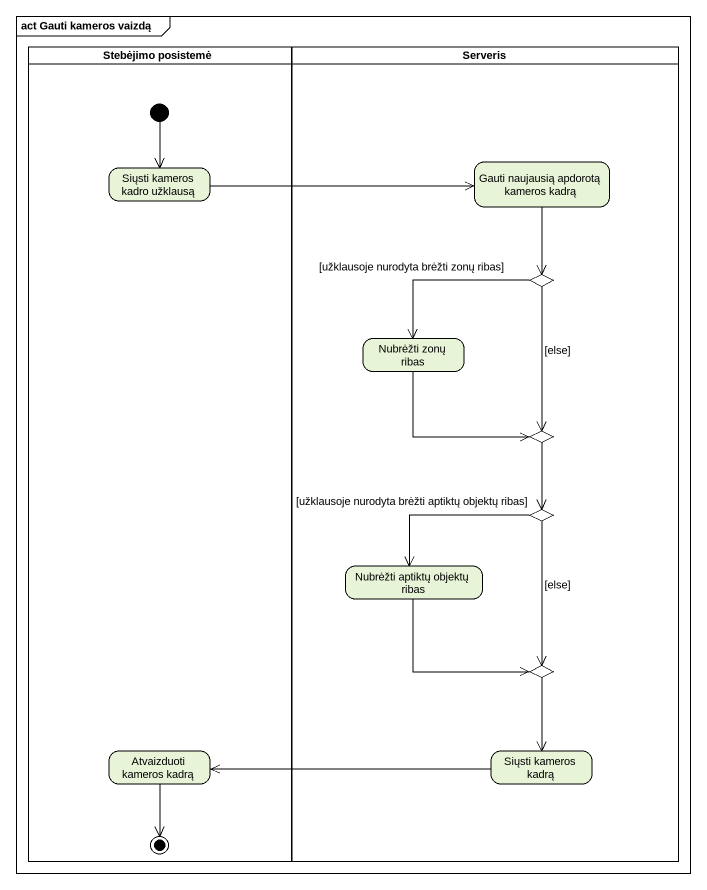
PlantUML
@startuml
mainframe act Gauti kameros vaizdą
hide empty description
state "Stebėjimo posistemė" as Stebėjimo_posistemė <<partition>> {
  state "Siųsti kameros kadro užklausą" as Siųsti_kameros_kadro
  state "Atvaizduoti kameros kadrą" as Atvaizduoti_kameros_kadrą
  [*] --> Siųsti_kameros_kadro
  Atvaizduoti_kameros_kadrą --> [*]
}
state Serveris <<partition>> {
  state "Gauti naujausią apdorotą kameros kadrą" as Gauti_naujausią_apdorotą
  state choice1 <<choice>>
  state "Nubrėžti zonų ribas" as Nubrėžti_zonų_ribas
  state choice2 <<choice>>
  state choice3 <<choice>>
  state "Nubrėžti aptiktų objektų ribas" as Nubrėžti_aptiktų_objektų
  state choice4 <<choice>>
  state "Siųsti kameros kadrą" as Siųsti_kameros_kadrą
}
Siųsti_kameros_kadro -right-> Gauti_naujausią_apdorotą
Gauti_naujausią_apdorotą --> choice1
choice1 -left-> Nubrėžti_zonų_ribas : [užklausoje nurodyta brėžti zonų ribas]
choice1 --> choice2 : [else]
Nubrėžti_zonų_ribas --> choice2
choice2 --> choice3
choice3 -left-> Nubrėžti_aptiktų_objektų : [užklausoje nurodyta brėžti aptiktų objektų ribas]
choice3 --> choice4 : [else]
Nubrėžti_aptiktų_objektų --> choice4
choice4 --> Siųsti_kameros_kadrą
Siųsti_kameros_kadrą -left-> Atvaizduoti_kameros_kadrą
@enduml
